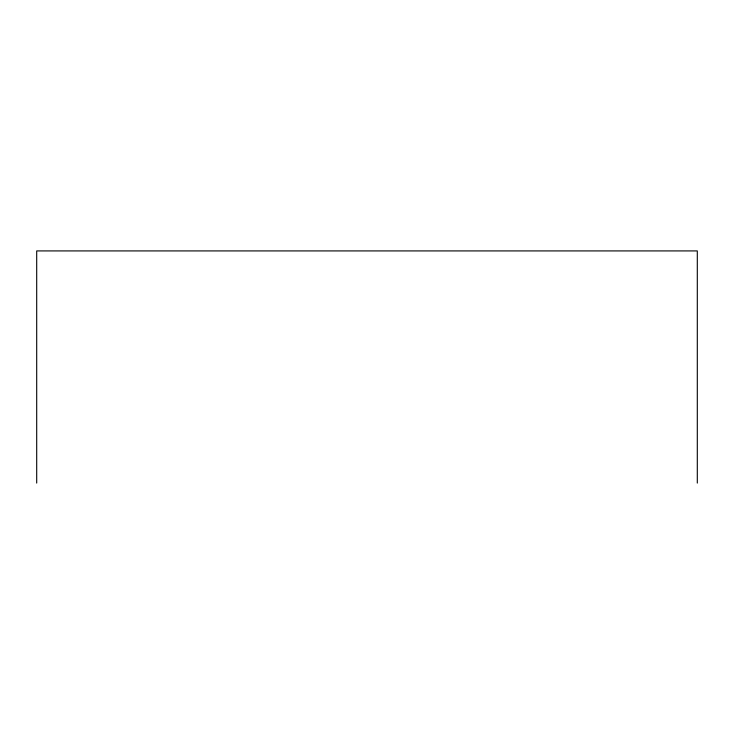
<?xml version="1.0" encoding="UTF-8"?>
<svg xmlns="http://www.w3.org/2000/svg" width="734" height="734" viewBox="0 0 734 734"><rect width="100%" height="100%" fill="white"/><g stroke="black" fill="none" stroke-linecap="round" stroke-linejoin="round"><path stroke-width="1.1" d="M697.3 483.082L697.3 250.918L36.7 250.918L36.7 483.082"/></g></svg>
